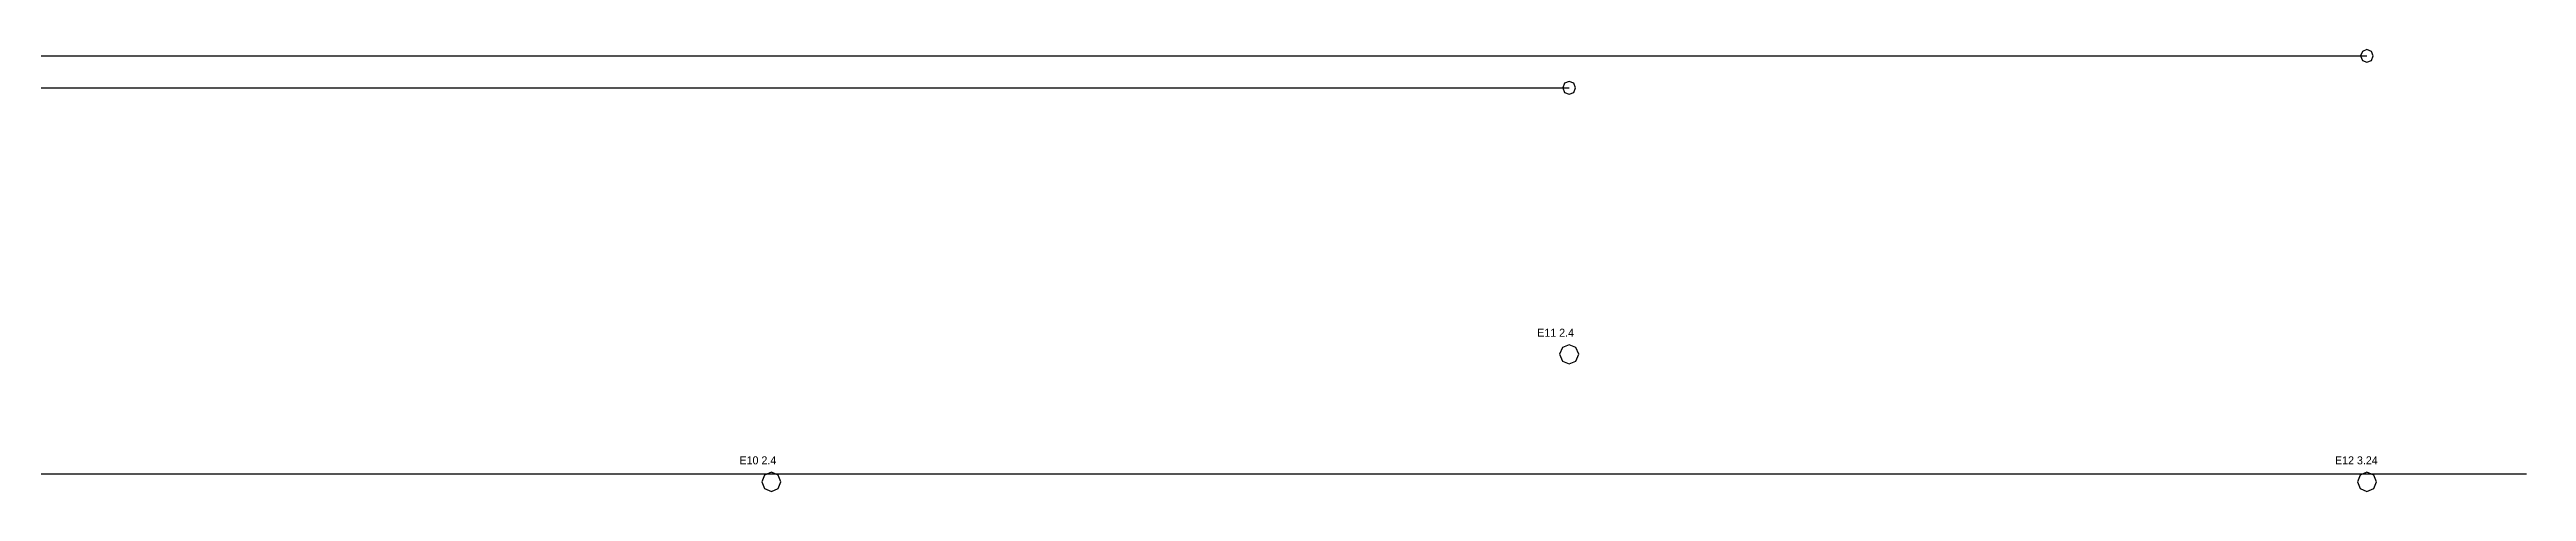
# Model space of a CAD drawing. Header units: metres. Extents: x -2 to 820, y -2 to 53.
# Drawn here: x 509.5 to 820, y -2.2 to 53.2 of the extents above; entities that cross this region are included whole.
import ezdxf

# ---------------------------------------------------------------- set-up
doc = ezdxf.new("R2010")
doc.units = ezdxf.units.M
for name, color, linetype in [('AXIS', 8, 'CONTINUOUS'), ('FINDING', 1, 'CONTINUOUS'), ('SIGN_PLACE', 7, 'CONTINUOUS')]:
    doc.layers.add(name, color=color, linetype=linetype)

msp = doc.modelspace()

# ---------------------------------------------------------------- linework, layer by layer
at = {"layer": 'AXIS'}
msp.add_line((80, 0), (820, 0), dxfattribs=at)
at = {"layer": 'FINDING'}
for p, q in [((154, 52.4), (800, 52.4)), ((154, 48.4), (700, 48.4))]:
    msp.add_line(p, q, dxfattribs=at)
for points in [[(800.8, 52.4), (800.565685, 52.965685), (800, 53.2), (799.434315, 52.965685), (799.2, 52.4), (799.434315, 51.834315), (800, 51.6), (800.565685, 51.834315)], [(700.8, 48.4), (700.565685, 48.965685), (700, 49.2), (699.434315, 48.965685), (699.2, 48.4), (699.434315, 47.834315), (700, 47.6), (700.565685, 47.834315)]]:
    msp.add_lwpolyline(points, close=True, dxfattribs=at)
at = {"layer": 'SIGN_PLACE'}
for points in [[(701.2, 15), (700.848528, 15.848528), (700, 16.2), (699.151472, 15.848528), (698.8, 15), (699.151472, 14.151472), (700, 13.8), (700.848528, 14.151472)], [(601.2, -1), (600.848528, -0.151472), (600, 0.2), (599.151472, -0.151472), (598.8, -1), (599.151472, -1.848528), (600, -2.2), (600.848528, -1.848528)], [(801.2, -1), (800.848528, -0.151472), (800, 0.2), (799.151472, -0.151472), (798.8, -1), (799.151472, -1.848528), (800, -2.2), (800.848528, -1.848528)]]:
    msp.add_lwpolyline(points, close=True, dxfattribs=at)

# ---------------------------------------------------------------- texts
for s, p in [('E11 2.4', (696, 17.2)), ('E10 2.4', (596, 1.2)), ('E12 3.24', (796, 1.2))]:
    msp.add_text(s, height=1, dxfattribs=at).set_placement(p)

doc.saveas('drawing.dxf')
